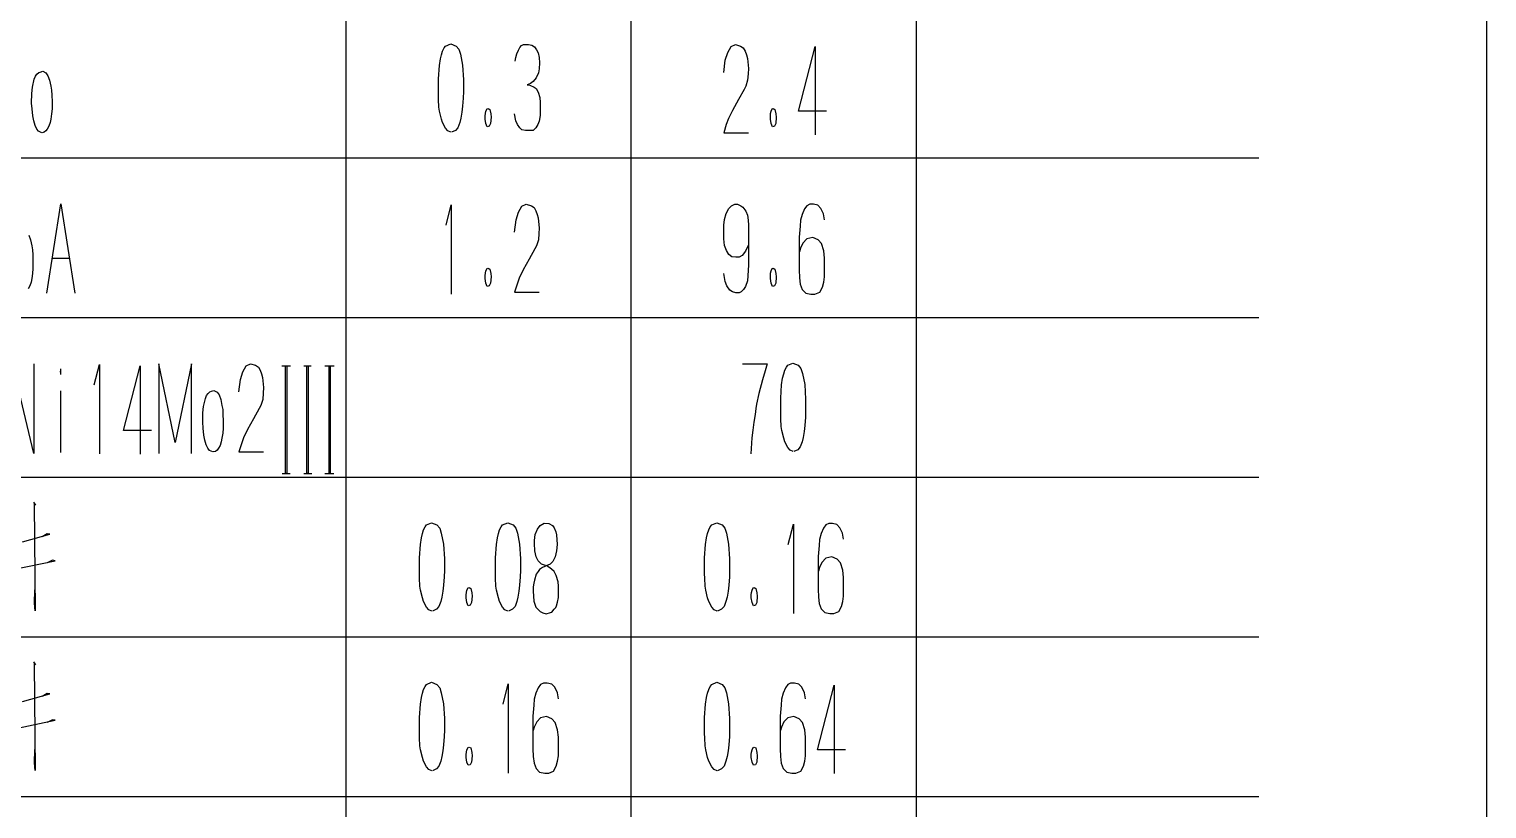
# Model space of a CAD drawing. Extents: x 0 to 2376, y 0 to 3364.
# Drawn here: x 2120.5 to 2376, y 821.8 to 958.6 of the extents above; entities that cross this region are included whole.
import ezdxf

# ---------------------------------------------------------------- set-up
doc = ezdxf.new("R2010")
doc.units = 0
doc.header["$MEASUREMENT"] = 0
for name, color, linetype in [('6', 7, 'Continuous'), ('8', 7, 'Continuous'), ('9', 7, 'Continuous')]:
    doc.layers.add(name, color=color, linetype=linetype)

# ---------------------------------------------------------------- blocks, each defined once
blk = doc.blocks.new('BLKENT83')
at = {"layer": '8', "color": 15, "linetype": 'Continuous'}
blk.add_line((2376, 0), (2376, 3364), dxfattribs=at)
at = {"layer": '8', "color": 7, "linetype": 'Continuous', "const_width": 0.03}
blk.add_lwpolyline([(2336, 40), (2336, 3324)], dxfattribs=at)
blk = doc.blocks.new('BLKENT220')
at = {"layer": '9', "color": 2, "linetype": 'Continuous'}
for p, q in [((2121.24, 847.608), (2121.56, 847.059)), ((2121.56, 847.059), (2121.35, 847.294)), ((2121.35, 847.294), (2121.5, 828.549)), ((2189.86, 843.28), (2190.12, 843.6)), ((2190.12, 843.6), (2191.01, 844)), ((2191.01, 844), (2191.95, 843.6)), ((2191.95, 843.6), (2192.42, 843.04)), ((2203.54, 840.16), (2204.43, 843.76)), ((2204.43, 843.76), (2204.43, 828.08)), ((2210.12, 843.6), (2209.71, 843.04)), ((2210.62, 843.84), (2210.12, 843.6)), ((2211.27, 843.84), (2210.62, 843.84)), ((2212.06, 843.68), (2211.27, 843.84)), ((2212.58, 843.12), (2212.06, 843.68)), ((2239.86, 843.28), (2240.12, 843.6)), ((2240.12, 843.6), (2241.01, 844)), ((2241.01, 844), (2241.95, 843.6)), ((2241.95, 843.6), (2242.42, 843.04)), ((2253.46, 843.6), (2253.04, 843.04)), ((2253.95, 843.84), (2253.46, 843.6)), ((2254.61, 843.84), (2253.95, 843.84)), ((2255.39, 843.68), (2254.61, 843.84)), ((2255.92, 843.12), (2255.39, 843.68)), ((2258.63, 832.16), (2261.56, 843.52)), ((2261.56, 843.52), (2261.56, 828)), ((2119.31, 840.627), (2124.07, 841.961)), ((2123.59, 842.039), (2122.71, 841.49)), ((2124.07, 841.961), (2123.59, 842.039)), ((2189.03, 840.16), (2189.21, 841.36)), ((2189.21, 841.36), (2189.39, 842.08)), ((2189.39, 842.08), (2189.58, 842.72)), ((2189.58, 842.72), (2189.86, 843.28)), ((2192.42, 843.04), (2192.71, 842.16)), ((2192.71, 842.16), (2193.08, 840.24)), ((2209, 841.04), (2208.92, 840)), ((2209.29, 842.08), (2209, 841.04)), ((2209.71, 843.04), (2209.29, 842.08)), ((2213.05, 842.16), (2212.58, 843.12)), ((2213.24, 841.12), (2213.05, 842.16)), ((2239.03, 840.16), (2239.21, 841.36)), ((2239.21, 841.36), (2239.39, 842.08)), ((2239.39, 842.08), (2239.58, 842.72)), ((2239.58, 842.72), (2239.86, 843.28)), ((2242.42, 843.04), (2242.71, 842.16)), ((2242.71, 842.16), (2243.08, 840.24)), ((2252.33, 841.04), (2252.26, 840)), ((2252.62, 842.08), (2252.33, 841.04)), ((2253.04, 843.04), (2252.62, 842.08)), ((2256.39, 842.16), (2255.92, 843.12)), ((2256.57, 841.12), (2256.39, 842.16)), ((2188.87, 837.84), (2189.03, 840.16)), ((2193.08, 840.24), (2193.24, 837.68)), ((2208.92, 840), (2208.77, 838.08)), ((2238.87, 837.84), (2239.03, 840.16)), ((2243.08, 840.24), (2243.24, 837.68)), ((2252.26, 840), (2252.1, 838.08)), ((2117.58, 835.765), (2125.01, 837.333)), ((2124.54, 837.412), (2123.59, 836.941)), ((2125.01, 837.333), (2124.54, 837.412)), ((2188.87, 835.04), (2188.87, 837.84)), ((2193.24, 837.68), (2193.24, 835.6)), ((2208.77, 838.08), (2208.77, 832.32)), ((2209, 836.16), (2208.82, 835.52)), ((2209.44, 837.04), (2209, 836.16)), ((2210.12, 837.76), (2209.44, 837.04)), ((2211.17, 838), (2210.12, 837.76)), ((2212.11, 837.6), (2211.17, 838)), ((2212.69, 836.96), (2212.11, 837.6)), ((2213.08, 835.68), (2212.69, 836.96)), ((2213.24, 834.4), (2213.08, 835.68)), ((2238.87, 835.04), (2238.87, 837.84)), ((2243.24, 837.68), (2243.24, 835.6)), ((2252.1, 838.08), (2252.1, 832.32)), ((2252.33, 836.16), (2252.15, 835.52)), ((2252.78, 837.04), (2252.33, 836.16)), ((2253.46, 837.76), (2252.78, 837.04)), ((2254.5, 838), (2253.46, 837.76)), ((2255.44, 837.6), (2254.5, 838)), ((2256.02, 836.96), (2255.44, 837.6)), ((2256.41, 835.68), (2256.02, 836.96)), ((2256.57, 834.4), (2256.41, 835.68)), ((2188.9, 834.24), (2188.87, 835.04)), ((2188.95, 832.88), (2188.9, 834.24)), ((2193.21, 834.48), (2193.1, 833.04)), ((2193.24, 835.6), (2193.21, 834.48)), ((2213.24, 832.24), (2213.24, 834.4)), ((2238.9, 834.24), (2238.87, 835.04)), ((2238.95, 832.88), (2238.9, 834.24)), ((2243.21, 834.48), (2243.1, 833.04)), ((2243.24, 835.6), (2243.21, 834.48)), ((2256.57, 832.24), (2256.57, 834.4)), ((2121.4, 829.882), (2121.45, 832.235)), ((2189.08, 832.16), (2188.95, 832.88)), ((2189.39, 830.8), (2189.08, 832.16)), ((2189.6, 830.16), (2189.39, 830.8)), ((2192.82, 830.96), (2192.61, 830.16)), ((2192.97, 832), (2192.82, 830.96)), ((2193.1, 833.04), (2192.97, 832)), ((2197.05, 831.36), (2197.1, 831.76)), ((2197.05, 830.8), (2197.05, 831.36)), ((2197.18, 830), (2197.05, 830.8)), ((2197.1, 831.76), (2197.18, 832.16)), ((2197.18, 832.16), (2197.39, 832.56)), ((2197.39, 832.56), (2197.52, 832.64)), ((2197.58, 832.64), (2197.86, 832.48)), ((2197.86, 832.48), (2198.05, 831.68)), ((2198.1, 831.12), (2198.02, 830)), ((2198.05, 831.68), (2198.1, 831.12)), ((2208.77, 832.32), (2208.82, 830.96)), ((2208.82, 830.96), (2208.97, 829.84)), ((2213.1, 830.16), (2213.24, 831.12)), ((2213.24, 831.12), (2213.24, 832.24)), ((2239.08, 832.16), (2238.95, 832.88)), ((2239.39, 830.8), (2239.08, 832.16)), ((2239.6, 830.16), (2239.39, 830.8)), ((2242.82, 830.96), (2242.61, 830.16)), ((2242.97, 832), (2242.82, 830.96)), ((2243.1, 833.04), (2242.97, 832)), ((2247.05, 831.36), (2247.1, 831.76)), ((2247.05, 830.8), (2247.05, 831.36)), ((2247.18, 830), (2247.05, 830.8)), ((2247.1, 831.76), (2247.18, 832.16)), ((2247.18, 832.16), (2247.39, 832.56)), ((2247.39, 832.56), (2247.52, 832.64)), ((2247.58, 832.64), (2247.86, 832.48)), ((2247.86, 832.48), (2248.05, 831.68)), ((2248.1, 831.12), (2248.02, 830)), ((2248.05, 831.68), (2248.1, 831.12)), ((2252.1, 832.32), (2252.15, 830.96)), ((2252.15, 830.96), (2252.31, 829.84)), ((2256.44, 830.16), (2256.57, 831.12)), ((2256.57, 831.12), (2256.57, 832.24)), ((2263.58, 832.16), (2258.63, 832.16)), ((2121.5, 828.549), (2121.4, 829.882)), ((2190.12, 829.2), (2189.6, 830.16)), ((2190.52, 828.72), (2190.12, 829.2)), ((2191.04, 828.48), (2190.52, 828.72)), ((2191.85, 828.8), (2191.14, 828.48)), ((2192.29, 829.28), (2191.85, 828.8)), ((2192.61, 830.16), (2192.29, 829.28)), ((2197.42, 829.44), (2197.18, 830)), ((2197.78, 829.52), (2197.42, 829.44)), ((2198.02, 830), (2197.78, 829.52)), ((2208.97, 829.84), (2209.31, 828.88)), ((2209.31, 828.88), (2209.94, 828.24)), ((2209.94, 828.24), (2210.83, 828.08)), ((2210.83, 828.08), (2211.54, 828.08)), ((2211.54, 828.08), (2212.37, 828.4)), ((2212.37, 828.4), (2212.87, 829.28)), ((2212.87, 829.28), (2213.1, 830.16)), ((2240.12, 829.2), (2239.6, 830.16)), ((2240.52, 828.72), (2240.12, 829.2)), ((2241.04, 828.48), (2240.52, 828.72)), ((2241.85, 828.8), (2241.14, 828.48)), ((2242.29, 829.28), (2241.85, 828.8)), ((2242.61, 830.16), (2242.29, 829.28)), ((2247.42, 829.44), (2247.18, 830)), ((2247.78, 829.52), (2247.42, 829.44)), ((2248.02, 830), (2247.78, 829.52)), ((2252.31, 829.84), (2252.65, 828.88)), ((2252.65, 828.88), (2253.27, 828.24)), ((2253.27, 828.24), (2254.16, 828.08)), ((2254.16, 828.08), (2254.87, 828.08)), ((2254.87, 828.08), (2255.71, 828.4)), ((2255.71, 828.4), (2256.2, 829.28)), ((2256.2, 829.28), (2256.44, 830.16))]:
    blk.add_line(p, q, dxfattribs=at)
blk = doc.blocks.new('BLKENT221')
at = {"layer": '9', "color": 2, "linetype": 'Continuous'}
for p, q in [((2121.24, 875.608), (2121.56, 875.059)), ((2121.56, 875.059), (2121.35, 875.294)), ((2121.35, 875.294), (2121.5, 856.549)), ((2189.86, 871.28), (2190.12, 871.6)), ((2190.12, 871.6), (2191.01, 872)), ((2191.01, 872), (2191.95, 871.6)), ((2191.95, 871.6), (2192.42, 871.04)), ((2203.2, 871.28), (2203.46, 871.6)), ((2203.46, 871.6), (2204.35, 872)), ((2204.35, 872), (2205.29, 871.6)), ((2205.29, 871.6), (2205.76, 871.04)), ((2209.55, 870.88), (2210.02, 871.52)), ((2210.02, 871.52), (2210.75, 871.92)), ((2210.75, 871.92), (2211.54, 871.84)), ((2211.54, 871.84), (2212.19, 871.52)), ((2212.19, 871.52), (2212.5, 871.12)), ((2239.86, 871.28), (2240.12, 871.6)), ((2240.12, 871.6), (2241.01, 872)), ((2241.01, 872), (2241.95, 871.6)), ((2241.95, 871.6), (2242.42, 871.04)), ((2253.54, 868.16), (2254.43, 871.76)), ((2254.43, 871.76), (2254.43, 856.08)), ((2260.12, 871.6), (2259.71, 871.04)), ((2260.62, 871.84), (2260.12, 871.6)), ((2261.27, 871.84), (2260.62, 871.84)), ((2262.06, 871.68), (2261.27, 871.84)), ((2262.58, 871.12), (2262.06, 871.68)), ((2119.31, 868.627), (2124.07, 869.961)), ((2123.59, 870.039), (2122.71, 869.49)), ((2124.07, 869.961), (2123.59, 870.039)), ((2189.03, 868.16), (2189.21, 869.36)), ((2189.21, 869.36), (2189.39, 870.08)), ((2189.39, 870.08), (2189.58, 870.72)), ((2189.58, 870.72), (2189.86, 871.28)), ((2192.42, 871.04), (2192.71, 870.16)), ((2192.71, 870.16), (2193.08, 868.24)), ((2202.36, 868.16), (2202.54, 869.36)), ((2202.54, 869.36), (2202.73, 870.08)), ((2202.73, 870.08), (2202.91, 870.72)), ((2202.91, 870.72), (2203.2, 871.28)), ((2205.76, 871.04), (2206.05, 870.16)), ((2206.05, 870.16), (2206.41, 868.24)), ((2209.05, 868.88), (2209.18, 869.92)), ((2209.05, 868.32), (2209.05, 868.88)), ((2209.18, 869.92), (2209.55, 870.88)), ((2212.5, 871.12), (2212.79, 870.4)), ((2212.79, 870.4), (2212.92, 869.84)), ((2212.92, 869.84), (2213, 868.16)), ((2239.03, 868.16), (2239.21, 869.36)), ((2239.21, 869.36), (2239.39, 870.08)), ((2239.39, 870.08), (2239.58, 870.72)), ((2239.58, 870.72), (2239.86, 871.28)), ((2242.42, 871.04), (2242.71, 870.16)), ((2242.71, 870.16), (2243.08, 868.24)), ((2259, 869.04), (2258.92, 868)), ((2259.29, 870.08), (2259, 869.04)), ((2259.71, 871.04), (2259.29, 870.08)), ((2263.05, 870.16), (2262.58, 871.12)), ((2263.24, 869.12), (2263.05, 870.16)), ((2188.87, 865.84), (2189.03, 868.16)), ((2193.08, 868.24), (2193.24, 865.68)), ((2202.2, 865.84), (2202.36, 868.16)), ((2206.41, 868.24), (2206.57, 865.68)), ((2209.1, 867.04), (2209.05, 868.32)), ((2209.31, 866), (2209.1, 867.04)), ((2212.92, 867.04), (2212.69, 866)), ((2213, 868.16), (2212.92, 867.04)), ((2238.87, 865.84), (2239.03, 868.16)), ((2243.08, 868.24), (2243.24, 865.68)), ((2258.92, 868), (2258.77, 866.08)), ((2117.58, 863.765), (2125.01, 865.333)), ((2124.54, 865.412), (2123.59, 864.941)), ((2125.01, 865.333), (2124.54, 865.412)), ((2188.87, 863.04), (2188.87, 865.84)), ((2193.24, 865.68), (2193.24, 863.6)), ((2202.2, 863.04), (2202.2, 865.84)), ((2206.57, 865.68), (2206.57, 863.6)), ((2209.68, 865.28), (2209.31, 866)), ((2210.28, 864.72), (2209.68, 865.28)), ((2209.94, 863.76), (2209.68, 863.44)), ((2210.44, 864.16), (2209.94, 863.76)), ((2210.96, 864.48), (2210.28, 864.72)), ((2211.41, 864.56), (2210.44, 864.16)), ((2212.03, 863.84), (2211.14, 864.48)), ((2211.77, 864.72), (2211.41, 864.56)), ((2212.27, 865.2), (2211.77, 864.72)), ((2212.5, 863.44), (2212.03, 863.84)), ((2212.69, 866), (2212.27, 865.2)), ((2238.87, 863.04), (2238.87, 865.84)), ((2243.24, 865.68), (2243.24, 863.6)), ((2258.77, 866.08), (2258.77, 860.32)), ((2259, 864.16), (2258.82, 863.52)), ((2259.44, 865.04), (2259, 864.16)), ((2260.12, 865.76), (2259.44, 865.04)), ((2261.17, 866), (2260.12, 865.76)), ((2262.11, 865.6), (2261.17, 866)), ((2262.69, 864.96), (2262.11, 865.6)), ((2263.08, 863.68), (2262.69, 864.96)), ((2188.9, 862.24), (2188.87, 863.04)), ((2188.95, 860.88), (2188.9, 862.24)), ((2193.21, 862.48), (2193.1, 861.04)), ((2193.24, 863.6), (2193.21, 862.48)), ((2202.23, 862.24), (2202.2, 863.04)), ((2202.28, 860.88), (2202.23, 862.24)), ((2206.54, 862.48), (2206.44, 861.04)), ((2206.57, 863.6), (2206.54, 862.48)), ((2208.9, 861.36), (2208.82, 860.72)), ((2209.03, 861.92), (2208.9, 861.36)), ((2209.31, 862.96), (2209.03, 861.92)), ((2209.68, 863.44), (2209.31, 862.96)), ((2212.82, 862.72), (2212.5, 863.44)), ((2213.18, 861.6), (2212.82, 862.72)), ((2213.24, 860.88), (2213.18, 861.6)), ((2238.9, 862.24), (2238.87, 863.04)), ((2238.95, 860.88), (2238.9, 862.24)), ((2243.21, 862.48), (2243.1, 861.04)), ((2243.24, 863.6), (2243.21, 862.48)), ((2263.24, 862.4), (2263.08, 863.68)), ((2263.24, 860.24), (2263.24, 862.4)), ((2121.4, 857.882), (2121.45, 860.235)), ((2189.08, 860.16), (2188.95, 860.88)), ((2189.39, 858.8), (2189.08, 860.16)), ((2189.6, 858.16), (2189.39, 858.8)), ((2192.82, 858.96), (2192.61, 858.16)), ((2192.97, 860), (2192.82, 858.96)), ((2193.1, 861.04), (2192.97, 860)), ((2197.05, 859.36), (2197.1, 859.76)), ((2197.05, 858.8), (2197.05, 859.36)), ((2197.18, 858), (2197.05, 858.8)), ((2197.1, 859.76), (2197.18, 860.16)), ((2197.18, 860.16), (2197.39, 860.56)), ((2197.39, 860.56), (2197.52, 860.64)), ((2197.58, 860.64), (2197.86, 860.48)), ((2197.86, 860.48), (2198.05, 859.68)), ((2198.1, 859.12), (2198.02, 858)), ((2198.05, 859.68), (2198.1, 859.12)), ((2202.41, 860.16), (2202.28, 860.88)), ((2202.73, 858.8), (2202.41, 860.16)), ((2202.93, 858.16), (2202.73, 858.8)), ((2206.15, 858.96), (2205.94, 858.16)), ((2206.31, 860), (2206.15, 858.96)), ((2206.44, 861.04), (2206.31, 860)), ((2208.82, 860.72), (2208.82, 860)), ((2208.82, 860), (2208.84, 859.12)), ((2208.84, 859.12), (2208.95, 858.24)), ((2213.08, 858.08), (2213.24, 858.88)), ((2213.24, 859.84), (2213.24, 860.88)), ((2213.24, 858.88), (2213.24, 859.84)), ((2239.08, 860.16), (2238.95, 860.88)), ((2239.39, 858.8), (2239.08, 860.16)), ((2239.6, 858.16), (2239.39, 858.8)), ((2242.82, 858.96), (2242.61, 858.16)), ((2242.97, 860), (2242.82, 858.96)), ((2243.1, 861.04), (2242.97, 860)), ((2247.05, 859.36), (2247.1, 859.76)), ((2247.05, 858.8), (2247.05, 859.36)), ((2247.18, 858), (2247.05, 858.8)), ((2247.1, 859.76), (2247.18, 860.16)), ((2247.18, 860.16), (2247.39, 860.56)), ((2247.39, 860.56), (2247.52, 860.64)), ((2247.58, 860.64), (2247.86, 860.48)), ((2247.86, 860.48), (2248.05, 859.68)), ((2248.1, 859.12), (2248.02, 858)), ((2248.05, 859.68), (2248.1, 859.12)), ((2258.77, 860.32), (2258.82, 858.96)), ((2258.82, 858.96), (2258.97, 857.84)), ((2263.1, 858.16), (2263.24, 859.12)), ((2263.24, 859.12), (2263.24, 860.24)), ((2121.5, 856.549), (2121.4, 857.882)), ((2190.12, 857.2), (2189.6, 858.16)), ((2190.52, 856.72), (2190.12, 857.2)), ((2191.04, 856.48), (2190.52, 856.72)), ((2191.85, 856.8), (2191.14, 856.48)), ((2192.29, 857.28), (2191.85, 856.8)), ((2192.61, 858.16), (2192.29, 857.28)), ((2197.42, 857.44), (2197.18, 858)), ((2197.78, 857.52), (2197.42, 857.44)), ((2198.02, 858), (2197.78, 857.52)), ((2203.46, 857.2), (2202.93, 858.16)), ((2203.85, 856.72), (2203.46, 857.2)), ((2204.37, 856.48), (2203.85, 856.72)), ((2205.18, 856.8), (2204.48, 856.48)), ((2205.63, 857.28), (2205.18, 856.8)), ((2205.94, 858.16), (2205.63, 857.28)), ((2208.95, 858.24), (2209.1, 857.68)), ((2209.1, 857.68), (2209.29, 857.2)), ((2209.29, 857.2), (2209.6, 856.8)), ((2209.6, 856.8), (2210.05, 856.4)), ((2210.05, 856.4), (2210.49, 856.16)), ((2210.49, 856.16), (2211.09, 856)), ((2211.09, 856), (2211.82, 856.24)), ((2211.82, 856.24), (2212.11, 856.32)), ((2212.11, 856.32), (2212.5, 856.8)), ((2212.5, 856.8), (2212.77, 857.12)), ((2212.77, 857.12), (2212.9, 857.44)), ((2212.9, 857.44), (2213.08, 858.08)), ((2240.12, 857.2), (2239.6, 858.16)), ((2240.52, 856.72), (2240.12, 857.2)), ((2241.04, 856.48), (2240.52, 856.72)), ((2241.85, 856.8), (2241.14, 856.48)), ((2242.29, 857.28), (2241.85, 856.8)), ((2242.61, 858.16), (2242.29, 857.28)), ((2247.42, 857.44), (2247.18, 858)), ((2247.78, 857.52), (2247.42, 857.44)), ((2248.02, 858), (2247.78, 857.52)), ((2258.97, 857.84), (2259.31, 856.88)), ((2259.31, 856.88), (2259.94, 856.24)), ((2259.94, 856.24), (2260.83, 856.08)), ((2261.54, 856.08), (2262.37, 856.4)), ((2262.37, 856.4), (2262.87, 857.28)), ((2262.87, 857.28), (2263.1, 858.16)), ((2260.83, 856.08), (2261.54, 856.08))]:
    blk.add_line(p, q, dxfattribs=at)
blk = doc.blocks.new('BLKENT222')
at = {"layer": '9', "color": 2, "linetype": 'Continuous'}
for p, q in [((2121.26, 884.16), (2117.54, 899.84)), ((2121.26, 899.84), (2121.26, 884.16)), ((2131.87, 896.16), (2132.76, 899.76)), ((2132.76, 899.76), (2132.76, 884.08)), ((2146.07, 886.08), (2143.19, 899.84)), ((2143.19, 899.84), (2143.19, 884.16)), ((2148.94, 899.84), (2146.07, 886.08)), ((2148.94, 884.16), (2148.94, 899.84)), ((2158.51, 899.52), (2159.27, 899.84)), ((2159.27, 899.84), (2160.16, 899.6)), ((2160.16, 899.6), (2160.63, 899.28)), ((2245.51, 899.84), (2249.82, 899.84)), ((2249.82, 899.84), (2249.46, 898.64)), ((2253.2, 899.28), (2253.46, 899.6)), ((2253.46, 899.6), (2254.35, 900)), ((2254.35, 900), (2255.29, 899.6)), ((2255.29, 899.6), (2255.76, 899.04)), ((2125.99, 898.48), (2125.83, 898.48)), ((2125.94, 898.96), (2125.94, 898)), ((2136.97, 888.16), (2139.9, 899.52)), ((2139.9, 899.52), (2139.9, 884)), ((2157.23, 894.96), (2157.49, 897.12)), ((2157.49, 897.12), (2157.91, 898.48)), ((2157.91, 898.48), (2158.51, 899.52)), ((2160.63, 899.28), (2160.97, 898.72)), ((2160.97, 898.72), (2161.2, 898.08)), ((2161.2, 898.08), (2161.36, 897.44)), ((2161.36, 897.44), (2161.54, 895.68)), ((2166.28, 899.44), (2164.76, 899.44)), ((2165.39, 880.64), (2165.39, 899.44)), ((2165.6, 899.44), (2165.6, 880.64)), ((2169.88, 899.44), (2168.63, 899.44)), ((2169.15, 880.64), (2169.15, 899.44)), ((2169.36, 899.44), (2169.36, 880.64)), ((2173.91, 899.44), (2172.29, 899.44)), ((2173.02, 880.64), (2173.02, 899.44)), ((2173.23, 899.44), (2173.23, 880.64)), ((2249.01, 897.04), (2248.39, 894.64)), ((2249.46, 898.64), (2249.01, 897.04)), ((2252.36, 896.16), (2252.54, 897.36)), ((2252.54, 897.36), (2252.73, 898.08)), ((2252.73, 898.08), (2252.91, 898.72)), ((2252.91, 898.72), (2253.2, 899.28)), ((2255.76, 899.04), (2256.05, 898.16)), ((2256.05, 898.16), (2256.41, 896.24)), ((2125.94, 895.12), (2125.94, 884.32)), ((2151.56, 894.32), (2151.82, 894.64)), ((2151.82, 894.64), (2152.13, 894.96)), ((2152.13, 894.96), (2152.39, 895.04)), ((2152.39, 895.04), (2152.84, 895.2)), ((2152.84, 895.2), (2153.39, 894.88)), ((2153.39, 894.88), (2153.75, 894.4)), ((2161.49, 894.72), (2161.39, 893.6)), ((2161.54, 895.68), (2161.49, 894.72)), ((2248.39, 894.64), (2247.99, 892.8)), ((2252.2, 893.84), (2252.36, 896.16)), ((2256.41, 896.24), (2256.57, 893.68)), ((2150.9, 891.28), (2151.03, 892.4)), ((2151.03, 892.4), (2151.35, 893.76)), ((2151.35, 893.76), (2151.56, 894.32)), ((2153.75, 894.4), (2154.04, 893.6)), ((2154.04, 893.6), (2154.25, 892.56)), ((2154.25, 892.56), (2154.38, 891.84)), ((2160.79, 892), (2159.79, 890.24)), ((2161.07, 892.56), (2160.79, 892)), ((2161.39, 893.6), (2161.07, 892.56)), ((2247.84, 892), (2247.71, 890.96)), ((2247.99, 892.8), (2247.84, 892)), ((2252.2, 891.04), (2252.2, 893.84)), ((2256.57, 893.68), (2256.57, 891.6)), ((2150.88, 889.6), (2150.9, 891.28)), ((2150.96, 888.56), (2150.88, 889.6)), ((2154.38, 891.84), (2154.43, 890.96)), ((2154.43, 890.96), (2154.46, 889.84)), ((2154.46, 889.84), (2154.46, 888.56)), ((2159.79, 890.24), (2158.75, 888.32)), ((2247.47, 889.6), (2247.31, 888.24)), ((2247.71, 890.96), (2247.47, 889.6)), ((2252.23, 890.24), (2252.2, 891.04)), ((2252.28, 888.88), (2252.23, 890.24)), ((2256.54, 890.48), (2256.44, 889.04)), ((2256.57, 891.6), (2256.54, 890.48)), ((2141.91, 888.16), (2136.97, 888.16)), ((2151.09, 887.36), (2150.96, 888.56)), ((2151.27, 886.48), (2151.09, 887.36)), ((2154.25, 886.8), (2154.12, 886.16)), ((2154.38, 887.68), (2154.25, 886.8)), ((2154.46, 888.56), (2154.38, 887.68)), ((2158.04, 886.88), (2157.65, 885.84)), ((2158.75, 888.32), (2158.04, 886.88)), ((2247.16, 886.88), (2246.95, 884.08)), ((2247.31, 888.24), (2247.16, 886.88)), ((2252.41, 888.16), (2252.28, 888.88)), ((2252.73, 886.8), (2252.41, 888.16)), ((2252.93, 886.16), (2252.73, 886.8)), ((2256.15, 886.96), (2255.94, 886.16)), ((2256.31, 888), (2256.15, 886.96)), ((2256.44, 889.04), (2256.31, 888)), ((2151.5, 885.68), (2151.27, 886.48)), ((2151.77, 885.04), (2151.5, 885.68)), ((2152.08, 884.64), (2151.77, 885.04)), ((2152.68, 884.4), (2152.08, 884.64)), ((2153.1, 884.48), (2152.71, 884.4)), ((2153.39, 884.72), (2153.1, 884.48)), ((2153.62, 885.04), (2153.39, 884.72)), ((2153.91, 885.52), (2153.62, 885.04)), ((2154.12, 886.16), (2153.91, 885.52)), ((2157.65, 885.84), (2157.23, 884.4)), ((2157.23, 884.4), (2161.54, 884.4)), ((2253.46, 885.2), (2252.93, 886.16)), ((2253.85, 884.72), (2253.46, 885.2)), ((2254.37, 884.48), (2253.85, 884.72)), ((2255.18, 884.8), (2254.48, 884.48)), ((2255.63, 885.28), (2255.18, 884.8)), ((2255.94, 886.16), (2255.63, 885.28)), ((2164.81, 880.64), (2166.22, 880.64)), ((2165.6, 880.64), (2165.39, 880.64)), ((2168.58, 880.64), (2169.99, 880.64)), ((2169.36, 880.64), (2169.15, 880.64)), ((2172.29, 880.64), (2173.86, 880.64)), ((2173.23, 880.64), (2173.02, 880.64))]:
    blk.add_line(p, q, dxfattribs=at)
blk = doc.blocks.new('BLKENT223')
at = {"layer": '9', "color": 2, "linetype": 'Continuous'}
for p, q in [((2123.56, 912.24), (2125.99, 927.92)), ((2125.99, 927.92), (2128.45, 912.24)), ((2193.54, 924.16), (2194.42, 927.76)), ((2194.42, 927.76), (2194.42, 912.08)), ((2206.84, 927.52), (2207.6, 927.84)), ((2207.6, 927.84), (2208.49, 927.6)), ((2243.56, 927.6), (2244.16, 927.84)), ((2244.16, 927.84), (2244.63, 927.84)), ((2244.63, 927.84), (2245.24, 927.6)), ((2257.29, 927.84), (2256.79, 927.6)), ((2257.94, 927.84), (2257.29, 927.84)), ((2258.73, 927.68), (2257.94, 927.84)), ((2259.25, 927.12), (2258.73, 927.68)), ((2205.56, 922.96), (2205.82, 925.12)), ((2205.82, 925.12), (2206.24, 926.48)), ((2206.24, 926.48), (2206.84, 927.52)), ((2208.49, 927.6), (2208.96, 927.28)), ((2208.96, 927.28), (2209.3, 926.72)), ((2209.3, 926.72), (2209.54, 926.08)), ((2209.54, 926.08), (2209.69, 925.44)), ((2209.69, 925.44), (2209.88, 923.68)), ((2242.25, 924.16), (2242.33, 925.2)), ((2242.33, 925.2), (2242.62, 926.24)), ((2242.62, 926.24), (2243.12, 927.12)), ((2243.12, 927.12), (2243.56, 927.6)), ((2245.24, 927.6), (2245.58, 927.36)), ((2245.58, 927.36), (2245.76, 927.12)), ((2245.76, 927.12), (2246.07, 926.64)), ((2246.07, 926.64), (2246.36, 925.92)), ((2246.36, 925.92), (2246.52, 925.04)), ((2255.95, 926.08), (2255.67, 925.04)), ((2256.37, 927.04), (2255.95, 926.08)), ((2256.79, 927.6), (2256.37, 927.04)), ((2259.72, 926.16), (2259.25, 927.12)), ((2259.9, 925.12), (2259.72, 926.16)), ((2209.82, 922.72), (2209.72, 921.6)), ((2209.88, 923.68), (2209.82, 922.72)), ((2242.25, 923.04), (2242.25, 924.16)), ((2242.25, 921.76), (2242.25, 923.04)), ((2246.52, 925.04), (2246.54, 924.16)), ((2246.54, 924.16), (2246.54, 920.48)), ((2255.59, 924), (2255.43, 922.08)), ((2255.67, 925.04), (2255.59, 924)), ((2120.42, 922.4), (2120.71, 921.6)), ((2120.71, 921.6), (2120.92, 920.56)), ((2120.92, 920.56), (2121.05, 919.84)), ((2209.12, 920), (2208.12, 918.24)), ((2209.41, 920.56), (2209.12, 920)), ((2209.72, 921.6), (2209.41, 920.56)), ((2242.36, 920.64), (2242.25, 921.76)), ((2242.73, 919.76), (2242.36, 920.64)), ((2246.52, 920.64), (2246.02, 919.6)), ((2246.54, 920.48), (2246.54, 917.2)), ((2255.43, 922.08), (2255.43, 916.32)), ((2255.67, 920.16), (2255.48, 919.52)), ((2256.11, 921.04), (2255.67, 920.16)), ((2256.79, 921.76), (2256.11, 921.04)), ((2257.84, 922), (2256.79, 921.76)), ((2258.78, 921.6), (2257.84, 922)), ((2259.35, 920.96), (2258.78, 921.6)), ((2259.75, 919.68), (2259.35, 920.96)), ((2121.05, 919.84), (2121.1, 918.96)), ((2121.1, 918.96), (2121.12, 917.84)), ((2121.12, 917.84), (2121.12, 916.56)), ((2127.43, 918.32), (2124.47, 918.32)), ((2208.12, 918.24), (2207.08, 916.32)), ((2243.12, 919.04), (2242.73, 919.76)), ((2243.64, 918.64), (2243.12, 919.04)), ((2244.32, 918.56), (2243.64, 918.64)), ((2244.9, 918.56), (2244.32, 918.56)), ((2245.47, 918.88), (2244.9, 918.56)), ((2246.02, 919.6), (2245.47, 918.88)), ((2259.9, 918.4), (2259.75, 919.68)), ((2259.9, 916.24), (2259.9, 918.4)), ((2121.05, 915.68), (2120.92, 914.8)), ((2121.12, 916.56), (2121.05, 915.68)), ((2200.39, 915.36), (2200.44, 915.76)), ((2200.39, 914.8), (2200.39, 915.36)), ((2200.44, 915.76), (2200.52, 916.16)), ((2200.52, 916.16), (2200.73, 916.56)), ((2200.73, 916.56), (2200.86, 916.64)), ((2200.91, 916.64), (2201.2, 916.48)), ((2201.2, 916.48), (2201.38, 915.68)), ((2201.43, 915.12), (2201.35, 914)), ((2201.38, 915.68), (2201.43, 915.12)), ((2206.37, 914.88), (2205.98, 913.84)), ((2207.08, 916.32), (2206.37, 914.88)), ((2242.46, 914.32), (2242.25, 915.68)), ((2246.46, 915.28), (2246.36, 914.4)), ((2246.54, 917.2), (2246.46, 915.28)), ((2250.39, 915.36), (2250.44, 915.76)), ((2250.39, 914.8), (2250.39, 915.36)), ((2250.44, 915.76), (2250.52, 916.16)), ((2250.52, 916.16), (2250.73, 916.56)), ((2250.73, 916.56), (2250.86, 916.64)), ((2250.91, 916.64), (2251.2, 916.48)), ((2251.2, 916.48), (2251.38, 915.68)), ((2251.43, 915.12), (2251.35, 914)), ((2251.38, 915.68), (2251.43, 915.12)), ((2255.43, 916.32), (2255.48, 914.96)), ((2255.48, 914.96), (2255.64, 913.84)), ((2259.77, 914.16), (2259.9, 915.12)), ((2259.9, 915.12), (2259.9, 916.24)), ((2120.58, 913.52), (2120.29, 913.04)), ((2120.78, 914.16), (2120.58, 913.52)), ((2120.92, 914.8), (2120.78, 914.16)), ((2200.52, 914), (2200.39, 914.8)), ((2200.75, 913.44), (2200.52, 914)), ((2201.12, 913.52), (2200.75, 913.44)), ((2201.35, 914), (2201.12, 913.52)), ((2205.98, 913.84), (2205.56, 912.4)), ((2205.56, 912.4), (2209.88, 912.4)), ((2242.75, 913.52), (2242.46, 914.32)), ((2243.3, 912.8), (2242.75, 913.52)), ((2243.75, 912.48), (2243.3, 912.8)), ((2244.32, 912.32), (2243.75, 912.48)), ((2244.95, 912.32), (2244.32, 912.32)), ((2245.26, 912.48), (2244.95, 912.32)), ((2245.71, 912.88), (2245.26, 912.48)), ((2246.02, 913.44), (2245.71, 912.88)), ((2246.36, 914.4), (2246.02, 913.44)), ((2250.52, 914), (2250.39, 914.8)), ((2250.75, 913.44), (2250.52, 914)), ((2251.12, 913.52), (2250.75, 913.44)), ((2251.35, 914), (2251.12, 913.52)), ((2255.64, 913.84), (2255.98, 912.88)), ((2255.98, 912.88), (2256.61, 912.24)), ((2258.2, 912.08), (2259.04, 912.4)), ((2259.04, 912.4), (2259.54, 913.28)), ((2259.54, 913.28), (2259.77, 914.16)), ((2256.61, 912.24), (2257.5, 912.08)), ((2257.5, 912.08), (2258.2, 912.08))]:
    blk.add_line(p, q, dxfattribs=at)
blk = doc.blocks.new('BLKENT224')
at = {"layer": '9', "color": 2, "linetype": 'Continuous'}
for p, q in [((2193.46, 955.6), (2194.35, 956)), ((2194.35, 956), (2195.29, 955.6)), ((2206.76, 955.68), (2207.13, 955.84)), ((2207.13, 955.84), (2208.02, 955.84)), ((2208.02, 955.84), (2208.57, 955.76)), ((2208.57, 955.76), (2209.04, 955.44)), ((2243.51, 955.52), (2244.27, 955.84)), ((2244.27, 955.84), (2245.16, 955.6)), ((2192.36, 952.16), (2192.54, 953.36)), ((2192.54, 953.36), (2192.73, 954.08)), ((2192.73, 954.08), (2192.91, 954.72)), ((2192.91, 954.72), (2193.2, 955.28)), ((2193.2, 955.28), (2193.46, 955.6)), ((2195.29, 955.6), (2195.76, 955.04)), ((2195.76, 955.04), (2196.05, 954.16)), ((2196.05, 954.16), (2196.41, 952.24)), ((2205.64, 952.96), (2205.8, 953.6)), ((2205.8, 953.6), (2205.95, 954.24)), ((2205.95, 954.24), (2206.22, 954.88)), ((2206.22, 954.88), (2206.45, 955.36)), ((2206.45, 955.36), (2206.76, 955.68)), ((2209.04, 955.44), (2209.41, 954.96)), ((2209.41, 954.96), (2209.67, 954.4)), ((2209.67, 954.4), (2209.85, 953.6)), ((2209.85, 953.6), (2209.93, 952.64)), ((2242.49, 953.12), (2242.91, 954.48)), ((2242.91, 954.48), (2243.51, 955.52)), ((2245.16, 955.6), (2245.63, 955.28)), ((2245.63, 955.28), (2245.97, 954.72)), ((2245.97, 954.72), (2246.2, 954.08)), ((2246.2, 954.08), (2246.36, 953.44)), ((2246.36, 953.44), (2246.54, 951.68)), ((2255.3, 944.16), (2258.23, 955.52)), ((2258.23, 955.52), (2258.23, 940)), ((2121.82, 950.64), (2122.13, 950.96)), ((2122.13, 950.96), (2122.39, 951.04)), ((2122.39, 951.04), (2122.84, 951.2)), ((2122.84, 951.2), (2123.39, 950.88)), ((2123.39, 950.88), (2123.75, 950.4)), ((2192.2, 949.84), (2192.36, 952.16)), ((2196.41, 952.24), (2196.57, 949.68)), ((2209.75, 950.88), (2209.33, 950)), ((2209.85, 951.6), (2209.75, 950.88)), ((2209.93, 952.64), (2209.85, 951.6)), ((2242.23, 950.96), (2242.49, 953.12)), ((2246.49, 950.72), (2246.39, 949.6)), ((2246.54, 951.68), (2246.49, 950.72)), ((2120.9, 947.28), (2121.03, 948.4)), ((2121.03, 948.4), (2121.35, 949.76)), ((2121.35, 949.76), (2121.56, 950.32)), ((2121.56, 950.32), (2121.82, 950.64)), ((2123.75, 950.4), (2124.04, 949.6)), ((2124.04, 949.6), (2124.25, 948.56)), ((2124.25, 948.56), (2124.38, 947.84)), ((2192.2, 947.04), (2192.2, 949.84)), ((2196.57, 949.68), (2196.57, 947.6)), ((2208.33, 949.04), (2207.76, 948.8)), ((2207.76, 948.8), (2208.23, 948.72)), ((2208.23, 948.72), (2208.99, 948.4)), ((2208.8, 949.36), (2208.33, 949.04)), ((2209.33, 950), (2208.8, 949.36)), ((2208.99, 948.4), (2209.35, 948.16)), ((2209.35, 948.16), (2209.69, 947.52)), ((2246.07, 948.56), (2245.78, 948)), ((2246.39, 949.6), (2246.07, 948.56)), ((2120.88, 945.6), (2120.9, 947.28)), ((2120.95, 944.56), (2120.88, 945.6)), ((2124.38, 947.84), (2124.43, 946.96)), ((2124.43, 946.96), (2124.46, 945.84)), ((2124.46, 945.84), (2124.46, 944.56)), ((2192.23, 946.24), (2192.2, 947.04)), ((2192.28, 944.88), (2192.23, 946.24)), ((2196.54, 946.48), (2196.44, 945.04)), ((2196.57, 947.6), (2196.54, 946.48)), ((2209.69, 947.52), (2209.98, 946.56)), ((2209.98, 946.56), (2210.06, 945.68)), ((2210.06, 945.68), (2210.06, 944.16)), ((2244.79, 946.24), (2243.75, 944.32)), ((2245.78, 948), (2244.79, 946.24)), ((2121.09, 943.36), (2120.95, 944.56)), ((2121.27, 942.48), (2121.09, 943.36)), ((2124.38, 943.68), (2124.25, 942.8)), ((2124.46, 944.56), (2124.38, 943.68)), ((2192.41, 944.16), (2192.28, 944.88)), ((2192.73, 942.8), (2192.41, 944.16)), ((2196.31, 944), (2196.15, 942.96)), ((2196.44, 945.04), (2196.31, 944)), ((2200.39, 943.36), (2200.44, 943.76)), ((2200.39, 942.8), (2200.39, 943.36)), ((2200.44, 943.76), (2200.52, 944.16)), ((2200.52, 944.16), (2200.73, 944.56)), ((2200.73, 944.56), (2200.86, 944.64)), ((2200.91, 944.64), (2201.2, 944.48)), ((2201.2, 944.48), (2201.38, 943.68)), ((2201.43, 943.12), (2201.35, 942)), ((2201.38, 943.68), (2201.43, 943.12)), ((2205.8, 942.48), (2205.54, 943.68)), ((2210.03, 943.44), (2209.85, 942.4)), ((2210.06, 944.16), (2210.03, 943.44)), ((2243.75, 944.32), (2243.04, 942.88)), ((2250.39, 943.36), (2250.44, 943.76)), ((2250.39, 942.8), (2250.39, 943.36)), ((2250.44, 943.76), (2250.52, 944.16)), ((2250.52, 944.16), (2250.73, 944.56)), ((2250.73, 944.56), (2250.86, 944.64)), ((2250.91, 944.64), (2251.2, 944.48)), ((2251.2, 944.48), (2251.38, 943.68)), ((2251.43, 943.12), (2251.35, 942)), ((2251.38, 943.68), (2251.43, 943.12)), ((2260.24, 944.16), (2255.3, 944.16)), ((2121.5, 941.68), (2121.27, 942.48)), ((2121.77, 941.04), (2121.5, 941.68)), ((2122.08, 940.64), (2121.77, 941.04)), ((2122.68, 940.4), (2122.08, 940.64)), ((2123.1, 940.48), (2122.71, 940.4)), ((2123.39, 940.72), (2123.1, 940.48)), ((2123.62, 941.04), (2123.39, 940.72)), ((2123.91, 941.52), (2123.62, 941.04)), ((2124.12, 942.16), (2123.91, 941.52)), ((2124.25, 942.8), (2124.12, 942.16)), ((2192.93, 942.16), (2192.73, 942.8)), ((2193.46, 941.2), (2192.93, 942.16)), ((2193.85, 940.72), (2193.46, 941.2)), ((2194.37, 940.48), (2193.85, 940.72)), ((2195.18, 940.8), (2194.48, 940.48)), ((2195.63, 941.28), (2195.18, 940.8)), ((2195.94, 942.16), (2195.63, 941.28)), ((2196.15, 942.96), (2195.94, 942.16)), ((2200.52, 942), (2200.39, 942.8)), ((2200.75, 941.44), (2200.52, 942)), ((2201.12, 941.52), (2200.75, 941.44)), ((2201.35, 942), (2201.12, 941.52)), ((2206.06, 941.84), (2205.8, 942.48)), ((2206.45, 941.28), (2206.06, 941.84)), ((2206.84, 940.88), (2206.45, 941.28)), ((2207.44, 940.8), (2206.84, 940.88)), ((2208.8, 940.8), (2207.44, 940.8)), ((2209.25, 941.28), (2208.8, 940.8)), ((2209.61, 941.84), (2209.25, 941.28)), ((2209.85, 942.4), (2209.61, 941.84)), ((2242.65, 941.84), (2242.23, 940.4)), ((2243.04, 942.88), (2242.65, 941.84)), ((2250.52, 942), (2250.39, 942.8)), ((2250.75, 941.44), (2250.52, 942)), ((2251.12, 941.52), (2250.75, 941.44)), ((2251.35, 942), (2251.12, 941.52)), ((2242.23, 940.4), (2246.54, 940.4))]:
    blk.add_line(p, q, dxfattribs=at)
blk = doc.blocks.new('BLKENT201')
at = {"layer": '9'}
for name in ['BLKENT224', 'BLKENT223', 'BLKENT222', 'BLKENT221', 'BLKENT220']:
    blk.add_blockref(name, (0, 0), dxfattribs=at)
blk = doc.blocks.new('BLKENT184')
at = {"layer": '9', "color": 1, "linetype": 'Continuous'}
for p, q in [((2176, 280), (2176, 1664)), ((2226, 300), (2226, 1664)), ((2276, 280), (2276, 1664)), ((1616, 936), (2336, 936)), ((1616, 908), (2336, 908)), ((1616, 880), (2336, 880)), ((1616, 852), (2336, 852)), ((1616, 824), (2336, 824))]:
    blk.add_line(p, q, dxfattribs=at)
at = {"layer": '9', "color": 7, "linetype": 'Continuous', "const_width": 0.03}
blk.add_lwpolyline([(2336, 280), (2336, 1664)], dxfattribs=at)
at = {"layer": '9'}
blk.add_blockref('BLKENT201', (0, 0), dxfattribs=at)

msp = doc.modelspace()

# ---------------------------------------------------------------- block references
at = {"layer": '6'}
for name in ['BLKENT83', 'BLKENT184']:
    msp.add_blockref(name, (0, 0), dxfattribs=at)

doc.saveas('drawing.dxf')
